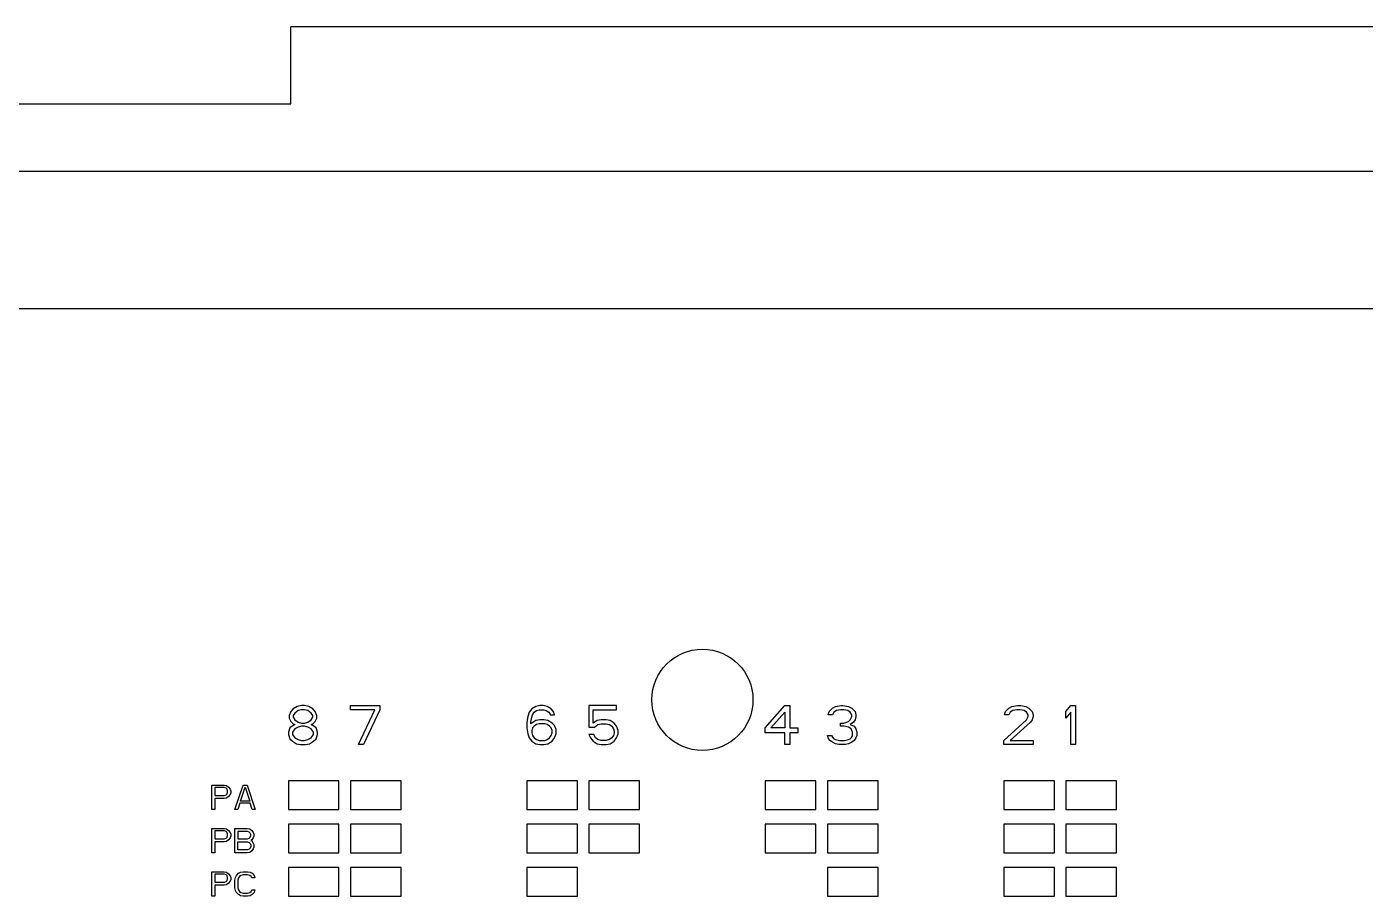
# Model space of a CAD drawing. Header units: millimetres. Extents: x 0 to 594, y 0 to 420.
# Drawn here: x 466.25 to 484.77, y 264.35 to 276.39 of the extents above; entities that cross this region are included whole.
import ezdxf

# ---------------------------------------------------------------- set-up
doc = ezdxf.new("R2010")
doc.units = ezdxf.units.MM
doc.header["$LTSCALE"] = 32.67
doc.layers.get('0').update_dxf_attribs({"linetype": 'CONTINUOUS'})
doc.layers.add('20_ALL_FEATURES', color=7, linetype='CONTINUOUS')
doc.layers.add('ASSEM_MEM', color=7, linetype='CONTINUOUS')

msp = doc.modelspace()

# ---------------------------------------------------------------- linework, layer by layer
at = {"color": 7, "linetype": 'CONTINUOUS'}
msp.add_circle((475.597, 267.065), 0.7, dxfattribs=at)
at = {"layer": '20_ALL_FEATURES', "color": 7, "linetype": 'CONTINUOUS'}
for p, q in [((501.192, 276.385), (469.901, 276.385)), ((469.901, 275.317), (469.901, 276.385)), ((460.238, 275.317), (469.901, 275.317)), ((429.047, 274.385), (505.047, 274.385))]:
    msp.add_line(p, q, dxfattribs=at)
at = {"layer": '20_ALL_FEATURES', "color": 5, "linetype": 'CONTINUOUS'}
for p, q in [((470.567, 265.945), (469.867, 265.945)), ((469.867, 265.945), (469.867, 265.545)), ((470.567, 265.545), (470.567, 265.945)), ((471.427, 265.945), (470.727, 265.945)), ((470.727, 265.945), (470.727, 265.545)), ((471.427, 265.545), (471.427, 265.945)), ((473.867, 265.945), (473.167, 265.945)), ((473.167, 265.945), (473.167, 265.545)), ((473.867, 265.545), (473.867, 265.945)), ((474.727, 265.945), (474.027, 265.945)), ((474.027, 265.945), (474.027, 265.545)), ((474.727, 265.545), (474.727, 265.945)), ((477.167, 265.945), (476.467, 265.945)), ((476.467, 265.945), (476.467, 265.545)), ((477.167, 265.545), (477.167, 265.945)), ((478.027, 265.945), (477.327, 265.945)), ((477.327, 265.945), (477.327, 265.545)), ((478.027, 265.545), (478.027, 265.945)), ((480.467, 265.945), (479.767, 265.945)), ((479.767, 265.945), (479.767, 265.545)), ((480.467, 265.545), (480.467, 265.945)), ((481.327, 265.945), (480.627, 265.945)), ((480.627, 265.945), (480.627, 265.545)), ((481.327, 265.545), (481.327, 265.945)), ((469.867, 265.545), (470.567, 265.545)), ((470.727, 265.545), (471.427, 265.545)), ((473.167, 265.545), (473.867, 265.545)), ((474.027, 265.545), (474.727, 265.545)), ((476.467, 265.545), (477.167, 265.545)), ((477.327, 265.545), (478.027, 265.545)), ((479.767, 265.545), (480.467, 265.545)), ((480.627, 265.545), (481.327, 265.545)), ((470.567, 265.345), (469.867, 265.345)), ((469.867, 265.345), (469.867, 264.945)), ((470.567, 264.945), (470.567, 265.345)), ((471.427, 265.345), (470.727, 265.345)), ((470.727, 265.345), (470.727, 264.945)), ((471.427, 264.945), (471.427, 265.345)), ((473.867, 265.345), (473.167, 265.345)), ((473.167, 265.345), (473.167, 264.945)), ((473.867, 264.945), (473.867, 265.345)), ((474.727, 265.345), (474.027, 265.345)), ((474.027, 265.345), (474.027, 264.945)), ((474.727, 264.945), (474.727, 265.345)), ((477.167, 265.345), (476.467, 265.345)), ((476.467, 265.345), (476.467, 264.945)), ((477.167, 264.945), (477.167, 265.345)), ((478.027, 265.345), (477.327, 265.345)), ((477.327, 265.345), (477.327, 264.945)), ((478.027, 264.945), (478.027, 265.345)), ((480.467, 265.345), (479.767, 265.345)), ((479.767, 265.345), (479.767, 264.945)), ((480.467, 264.945), (480.467, 265.345)), ((481.327, 265.345), (480.627, 265.345)), ((480.627, 265.345), (480.627, 264.945)), ((481.327, 264.945), (481.327, 265.345)), ((469.867, 264.945), (470.567, 264.945)), ((470.727, 264.945), (471.427, 264.945)), ((473.167, 264.945), (473.867, 264.945)), ((474.027, 264.945), (474.727, 264.945)), ((476.467, 264.945), (477.167, 264.945)), ((477.327, 264.945), (478.027, 264.945)), ((479.767, 264.945), (480.467, 264.945)), ((480.627, 264.945), (481.327, 264.945)), ((470.567, 264.745), (469.867, 264.745)), ((469.867, 264.745), (469.867, 264.345)), ((470.567, 264.345), (470.567, 264.745)), ((471.427, 264.745), (470.727, 264.745)), ((470.727, 264.745), (470.727, 264.345)), ((471.427, 264.345), (471.427, 264.745)), ((473.867, 264.745), (473.167, 264.745)), ((473.167, 264.745), (473.167, 264.345)), ((473.867, 264.345), (473.867, 264.745)), ((478.027, 264.745), (477.327, 264.745)), ((477.327, 264.745), (477.327, 264.345)), ((478.027, 264.345), (478.027, 264.745)), ((480.467, 264.745), (479.767, 264.745)), ((479.767, 264.745), (479.767, 264.345)), ((480.467, 264.345), (480.467, 264.745)), ((481.327, 264.745), (480.627, 264.745)), ((480.627, 264.745), (480.627, 264.345)), ((481.327, 264.345), (481.327, 264.745)), ((469.867, 264.345), (470.567, 264.345)), ((470.727, 264.345), (471.427, 264.345)), ((473.167, 264.345), (473.867, 264.345)), ((477.327, 264.345), (478.027, 264.345)), ((479.767, 264.345), (480.467, 264.345)), ((480.627, 264.345), (481.327, 264.345))]:
    msp.add_line(p, q, dxfattribs=at)
at = {"layer": 'ASSEM_MEM', "color": 3, "linetype": 'CONTINUOUS'}
for p, q in [((419.147, 272.485), (524.075, 272.485)), ((470.567, 265.945), (469.867, 265.945)), ((469.867, 265.945), (469.867, 265.545)), ((470.567, 265.545), (470.567, 265.945)), ((471.427, 265.945), (470.727, 265.945)), ((470.727, 265.945), (470.727, 265.545)), ((471.427, 265.545), (471.427, 265.945)), ((473.867, 265.945), (473.167, 265.945)), ((473.167, 265.945), (473.167, 265.545)), ((473.867, 265.545), (473.867, 265.945)), ((474.727, 265.945), (474.027, 265.945)), ((474.027, 265.945), (474.027, 265.545)), ((474.727, 265.545), (474.727, 265.945)), ((477.167, 265.945), (476.467, 265.945)), ((476.467, 265.945), (476.467, 265.545)), ((477.167, 265.545), (477.167, 265.945)), ((478.027, 265.945), (477.327, 265.945)), ((477.327, 265.945), (477.327, 265.545)), ((478.027, 265.545), (478.027, 265.945)), ((480.467, 265.945), (479.767, 265.945)), ((479.767, 265.945), (479.767, 265.545)), ((480.467, 265.545), (480.467, 265.945)), ((481.327, 265.945), (480.627, 265.945)), ((480.627, 265.945), (480.627, 265.545)), ((481.327, 265.545), (481.327, 265.945)), ((469.867, 265.545), (470.567, 265.545)), ((470.727, 265.545), (471.427, 265.545)), ((473.167, 265.545), (473.867, 265.545)), ((474.027, 265.545), (474.727, 265.545)), ((476.467, 265.545), (477.167, 265.545)), ((477.327, 265.545), (478.027, 265.545)), ((479.767, 265.545), (480.467, 265.545)), ((480.627, 265.545), (481.327, 265.545)), ((470.567, 265.345), (469.867, 265.345)), ((469.867, 265.345), (469.867, 264.945)), ((470.567, 264.945), (470.567, 265.345)), ((471.427, 265.345), (470.727, 265.345)), ((470.727, 265.345), (470.727, 264.945)), ((471.427, 264.945), (471.427, 265.345)), ((473.867, 265.345), (473.167, 265.345)), ((473.167, 265.345), (473.167, 264.945)), ((473.867, 264.945), (473.867, 265.345)), ((474.727, 265.345), (474.027, 265.345)), ((474.027, 265.345), (474.027, 264.945)), ((474.727, 264.945), (474.727, 265.345)), ((477.167, 265.345), (476.467, 265.345)), ((476.467, 265.345), (476.467, 264.945)), ((477.167, 264.945), (477.167, 265.345)), ((478.027, 265.345), (477.327, 265.345)), ((477.327, 265.345), (477.327, 264.945)), ((478.027, 264.945), (478.027, 265.345)), ((480.467, 265.345), (479.767, 265.345)), ((479.767, 265.345), (479.767, 264.945)), ((480.467, 264.945), (480.467, 265.345)), ((481.327, 265.345), (480.627, 265.345)), ((480.627, 265.345), (480.627, 264.945)), ((481.327, 264.945), (481.327, 265.345)), ((469.867, 264.945), (470.567, 264.945)), ((470.727, 264.945), (471.427, 264.945)), ((473.167, 264.945), (473.867, 264.945)), ((474.027, 264.945), (474.727, 264.945)), ((476.467, 264.945), (477.167, 264.945)), ((477.327, 264.945), (478.027, 264.945)), ((479.767, 264.945), (480.467, 264.945)), ((480.627, 264.945), (481.327, 264.945)), ((470.567, 264.745), (469.867, 264.745)), ((469.867, 264.745), (469.867, 264.345)), ((470.567, 264.345), (470.567, 264.745)), ((471.427, 264.745), (470.727, 264.745)), ((470.727, 264.745), (470.727, 264.345)), ((471.427, 264.345), (471.427, 264.745)), ((473.867, 264.745), (473.167, 264.745)), ((473.167, 264.745), (473.167, 264.345)), ((473.867, 264.345), (473.867, 264.745)), ((478.027, 264.745), (477.327, 264.745)), ((477.327, 264.745), (477.327, 264.345)), ((478.027, 264.345), (478.027, 264.745)), ((480.467, 264.745), (479.767, 264.745)), ((479.767, 264.745), (479.767, 264.345)), ((480.467, 264.345), (480.467, 264.745)), ((481.327, 264.745), (480.627, 264.745)), ((480.627, 264.745), (480.627, 264.345)), ((481.327, 264.345), (481.327, 264.745)), ((469.867, 264.345), (470.567, 264.345)), ((470.727, 264.345), (471.427, 264.345)), ((473.167, 264.345), (473.867, 264.345)), ((477.327, 264.345), (478.027, 264.345)), ((479.767, 264.345), (480.467, 264.345)), ((480.627, 264.345), (481.327, 264.345))]:
    msp.add_line(p, q, dxfattribs=at)
at = {"layer": 'ASSEM_MEM', "color": 7, "linetype": 'CONTINUOUS'}
for p, q in [((469.901, 266.905), (469.879, 266.847)), ((469.935, 266.939), (469.901, 266.905)), ((469.991, 266.974), (469.935, 266.939)), ((470.002, 266.916), (469.957, 266.882)), ((470.047, 266.985), (469.991, 266.974)), ((470.047, 266.928), (470.002, 266.916)), ((470.092, 266.985), (470.047, 266.985)), ((470.092, 266.928), (470.047, 266.928)), ((470.149, 266.974), (470.092, 266.985)), ((470.137, 266.916), (470.092, 266.928)), ((470.182, 266.882), (470.137, 266.916)), ((470.205, 266.939), (470.149, 266.974)), ((470.239, 266.905), (470.205, 266.939)), ((470.261, 266.847), (470.239, 266.905)), ((470.727, 266.985), (471.132, 266.985)), ((470.727, 266.928), (470.727, 266.985)), ((471.065, 266.928), (470.727, 266.928)), ((470.84, 266.445), (471.065, 266.928)), ((471.132, 266.928), (470.907, 266.445)), ((471.132, 266.985), (471.132, 266.928)), ((473.235, 266.939), (473.201, 266.893)), ((473.291, 266.974), (473.235, 266.939)), ((473.269, 266.893), (473.302, 266.916)), ((473.347, 266.985), (473.291, 266.974)), ((473.302, 266.916), (473.336, 266.928)), ((473.336, 266.928), (473.404, 266.928)), ((473.392, 266.985), (473.347, 266.985)), ((473.449, 266.974), (473.392, 266.985)), ((473.404, 266.928), (473.437, 266.916)), ((473.437, 266.916), (473.471, 266.893)), ((473.505, 266.939), (473.449, 266.974)), ((473.539, 266.893), (473.505, 266.939)), ((474.41, 266.985), (474.027, 266.985)), ((474.027, 266.985), (474.027, 266.686)), ((474.084, 266.928), (474.41, 266.928)), ((474.084, 266.744), (474.084, 266.928)), ((474.41, 266.928), (474.41, 266.985)), ((476.467, 266.675), (476.737, 266.985)), ((476.737, 266.985), (476.805, 266.985)), ((476.805, 266.985), (476.805, 266.675)), ((477.339, 266.859), (477.35, 266.905)), ((477.35, 266.905), (477.395, 266.951)), ((477.395, 266.951), (477.44, 266.974)), ((477.451, 266.916), (477.417, 266.893)), ((477.44, 266.974), (477.519, 266.985)), ((477.507, 266.928), (477.451, 266.916)), ((477.552, 266.928), (477.507, 266.928)), ((477.519, 266.985), (477.541, 266.985)), ((477.541, 266.985), (477.62, 266.974)), ((477.609, 266.916), (477.552, 266.928)), ((477.642, 266.893), (477.609, 266.916)), ((477.62, 266.974), (477.665, 266.951)), ((477.665, 266.951), (477.71, 266.905)), ((477.71, 266.905), (477.721, 266.859)), ((479.779, 266.859), (479.79, 266.905)), ((479.79, 266.905), (479.835, 266.951)), ((479.835, 266.951), (479.88, 266.974)), ((479.891, 266.916), (479.857, 266.893)), ((479.88, 266.974), (479.959, 266.985)), ((479.947, 266.928), (479.891, 266.916)), ((479.992, 266.928), (479.947, 266.928)), ((479.959, 266.985), (480.004, 266.985)), ((480.049, 266.916), (479.992, 266.928)), ((480.004, 266.985), (480.071, 266.974)), ((480.082, 266.893), (480.049, 266.916)), ((480.071, 266.974), (480.116, 266.951)), ((480.116, 266.951), (480.161, 266.905)), ((480.161, 266.905), (480.172, 266.859)), ((480.627, 266.905), (480.695, 266.985)), ((480.627, 266.813), (480.627, 266.905)), ((480.695, 266.985), (480.762, 266.985)), ((480.762, 266.985), (480.762, 266.445)), ((469.879, 266.847), (469.879, 266.813)), ((469.879, 266.813), (469.901, 266.767)), ((469.901, 266.767), (469.935, 266.732)), ((469.957, 266.882), (469.935, 266.847)), ((469.935, 266.847), (469.935, 266.824)), ((469.935, 266.824), (469.957, 266.79)), ((469.935, 266.732), (469.957, 266.721)), ((469.957, 266.721), (469.935, 266.709)), ((469.957, 266.79), (470.002, 266.755)), ((470.002, 266.755), (470.047, 266.744)), ((470.047, 266.744), (470.092, 266.744)), ((470.092, 266.744), (470.137, 266.755)), ((470.137, 266.755), (470.182, 266.79)), ((470.205, 266.847), (470.182, 266.882)), ((470.182, 266.79), (470.205, 266.824)), ((470.182, 266.721), (470.205, 266.732)), ((470.205, 266.709), (470.182, 266.721)), ((470.205, 266.824), (470.205, 266.847)), ((470.205, 266.732), (470.239, 266.767)), ((470.239, 266.767), (470.261, 266.813)), ((470.261, 266.813), (470.261, 266.847)), ((473.179, 266.836), (473.167, 266.755)), ((473.167, 266.755), (473.167, 266.675)), ((473.201, 266.893), (473.179, 266.836)), ((473.224, 266.755), (473.235, 266.824)), ((473.291, 266.778), (473.224, 266.732)), ((473.224, 266.732), (473.224, 266.755)), ((473.235, 266.824), (473.246, 266.859)), ((473.246, 266.859), (473.269, 266.893)), ((473.302, 266.721), (473.269, 266.698)), ((473.347, 266.79), (473.291, 266.778)), ((473.336, 266.732), (473.302, 266.721)), ((473.415, 266.732), (473.336, 266.732)), ((473.404, 266.79), (473.347, 266.79)), ((473.46, 266.778), (473.404, 266.79)), ((473.449, 266.721), (473.415, 266.732)), ((473.482, 266.698), (473.449, 266.721)), ((473.516, 266.744), (473.46, 266.778)), ((473.471, 266.893), (473.494, 266.859)), ((473.494, 266.859), (473.55, 266.859)), ((473.55, 266.709), (473.516, 266.744)), ((473.55, 266.859), (473.539, 266.893)), ((474.14, 266.778), (474.084, 266.744)), ((474.106, 266.686), (474.151, 266.721)), ((474.196, 266.79), (474.14, 266.778)), ((474.151, 266.721), (474.196, 266.732)), ((474.264, 266.79), (474.196, 266.79)), ((474.196, 266.732), (474.264, 266.732)), ((474.32, 266.778), (474.264, 266.79)), ((474.264, 266.732), (474.309, 266.721)), ((474.309, 266.721), (474.342, 266.698)), ((474.376, 266.744), (474.32, 266.778)), ((474.41, 266.698), (474.376, 266.744)), ((476.546, 266.675), (476.737, 266.893)), ((476.737, 266.893), (476.737, 266.675)), ((477.395, 266.859), (477.339, 266.859)), ((477.417, 266.893), (477.395, 266.859)), ((477.507, 266.744), (477.552, 266.744)), ((477.507, 266.698), (477.507, 266.744)), ((477.552, 266.744), (477.62, 266.767)), ((477.62, 266.767), (477.642, 266.79)), ((477.665, 266.859), (477.642, 266.893)), ((477.642, 266.79), (477.665, 266.836)), ((477.687, 266.755), (477.642, 266.721)), ((477.642, 266.721), (477.699, 266.698)), ((477.665, 266.836), (477.665, 266.859)), ((477.71, 266.79), (477.687, 266.755)), ((477.721, 266.836), (477.71, 266.79)), ((477.721, 266.859), (477.721, 266.836)), ((479.767, 266.502), (480.082, 266.79)), ((479.835, 266.859), (479.779, 266.859)), ((479.857, 266.893), (479.835, 266.859)), ((480.139, 266.755), (479.857, 266.502)), ((480.105, 266.859), (480.082, 266.893)), ((480.082, 266.79), (480.105, 266.836)), ((480.105, 266.836), (480.105, 266.859)), ((480.161, 266.79), (480.139, 266.755)), ((480.172, 266.836), (480.161, 266.79)), ((480.172, 266.859), (480.172, 266.836)), ((480.695, 266.893), (480.627, 266.813)), ((480.695, 266.445), (480.695, 266.893)), ((469.89, 266.675), (469.867, 266.617)), ((469.867, 266.617), (469.867, 266.583)), ((469.867, 266.583), (469.89, 266.525)), ((469.935, 266.709), (469.89, 266.675)), ((469.957, 266.663), (469.924, 266.617)), ((469.924, 266.617), (469.924, 266.583)), ((469.924, 266.583), (469.957, 266.537)), ((470.002, 266.686), (469.957, 266.663)), ((469.957, 266.537), (470.002, 266.514)), ((470.047, 266.698), (470.002, 266.686)), ((470.092, 266.698), (470.047, 266.698)), ((470.137, 266.686), (470.092, 266.698)), ((470.182, 266.663), (470.137, 266.686)), ((470.137, 266.514), (470.182, 266.537)), ((470.216, 266.617), (470.182, 266.663)), ((470.182, 266.537), (470.216, 266.583)), ((470.25, 266.675), (470.205, 266.709)), ((470.216, 266.583), (470.216, 266.617)), ((470.272, 266.617), (470.25, 266.675)), ((470.25, 266.525), (470.272, 266.583)), ((470.272, 266.583), (470.272, 266.617)), ((473.167, 266.675), (473.179, 266.594)), ((473.179, 266.594), (473.201, 266.537)), ((473.201, 266.537), (473.235, 266.491)), ((473.246, 266.675), (473.235, 266.64)), ((473.235, 266.64), (473.235, 266.606)), ((473.235, 266.606), (473.246, 266.571)), ((473.269, 266.698), (473.246, 266.675)), ((473.246, 266.571), (473.269, 266.537)), ((473.269, 266.537), (473.302, 266.514)), ((473.449, 266.514), (473.482, 266.537)), ((473.505, 266.675), (473.482, 266.698)), ((473.482, 266.537), (473.505, 266.571)), ((473.516, 266.64), (473.505, 266.675)), ((473.505, 266.571), (473.516, 266.606)), ((473.516, 266.606), (473.516, 266.64)), ((473.516, 266.491), (473.55, 266.537)), ((473.572, 266.652), (473.55, 266.709)), ((473.55, 266.537), (473.572, 266.594)), ((473.572, 266.594), (473.572, 266.652)), ((474.027, 266.686), (474.106, 266.686)), ((474.095, 266.583), (474.027, 266.583)), ((474.027, 266.583), (474.05, 266.537)), ((474.05, 266.537), (474.084, 266.491)), ((474.117, 266.537), (474.095, 266.583)), ((474.151, 266.514), (474.117, 266.537)), ((474.342, 266.537), (474.309, 266.514)), ((474.342, 266.698), (474.365, 266.663)), ((474.365, 266.571), (474.342, 266.537)), ((474.365, 266.663), (474.376, 266.629)), ((474.376, 266.606), (474.365, 266.571)), ((474.376, 266.629), (474.376, 266.606)), ((474.376, 266.491), (474.41, 266.537)), ((474.432, 266.64), (474.41, 266.698)), ((474.41, 266.537), (474.432, 266.594)), ((474.432, 266.594), (474.432, 266.64)), ((476.467, 266.606), (476.467, 266.675)), ((476.737, 266.606), (476.467, 266.606)), ((476.737, 266.675), (476.546, 266.675)), ((476.737, 266.445), (476.737, 266.606)), ((476.805, 266.675), (476.917, 266.675)), ((476.917, 266.606), (476.805, 266.606)), ((476.805, 266.606), (476.805, 266.445)), ((476.917, 266.675), (476.917, 266.606)), ((477.327, 266.571), (477.384, 266.571)), ((477.339, 266.537), (477.327, 266.571)), ((477.361, 266.502), (477.339, 266.537)), ((477.384, 266.571), (477.395, 266.548)), ((477.395, 266.548), (477.417, 266.525)), ((477.552, 266.698), (477.507, 266.698)), ((477.62, 266.686), (477.552, 266.698)), ((477.654, 266.663), (477.62, 266.686)), ((477.642, 266.525), (477.665, 266.548)), ((477.676, 266.617), (477.654, 266.663)), ((477.665, 266.548), (477.676, 266.571)), ((477.676, 266.571), (477.676, 266.617)), ((477.699, 266.698), (477.721, 266.663)), ((477.721, 266.537), (477.699, 266.502)), ((477.721, 266.663), (477.732, 266.617)), ((477.732, 266.571), (477.721, 266.537)), ((477.732, 266.617), (477.732, 266.571)), ((469.89, 266.525), (469.924, 266.491)), ((469.924, 266.491), (469.98, 266.457)), ((469.98, 266.457), (470.036, 266.445)), ((470.002, 266.514), (470.047, 266.502)), ((470.036, 266.445), (470.104, 266.445)), ((470.047, 266.502), (470.092, 266.502)), ((470.092, 266.502), (470.137, 266.514)), ((470.104, 266.445), (470.16, 266.457)), ((470.16, 266.457), (470.216, 266.491)), ((470.216, 266.491), (470.25, 266.525)), ((470.907, 266.445), (470.84, 266.445)), ((473.235, 266.491), (473.291, 266.457)), ((473.291, 266.457), (473.347, 266.445)), ((473.302, 266.514), (473.336, 266.502)), ((473.336, 266.502), (473.415, 266.502)), ((473.347, 266.445), (473.404, 266.445)), ((473.404, 266.445), (473.46, 266.457)), ((473.415, 266.502), (473.449, 266.514)), ((473.46, 266.457), (473.516, 266.491)), ((474.084, 266.491), (474.14, 266.457)), ((474.14, 266.457), (474.196, 266.445)), ((474.196, 266.502), (474.151, 266.514)), ((474.264, 266.502), (474.196, 266.502)), ((474.196, 266.445), (474.264, 266.445)), ((474.309, 266.514), (474.264, 266.502)), ((474.264, 266.445), (474.32, 266.457)), ((474.32, 266.457), (474.376, 266.491)), ((476.805, 266.445), (476.737, 266.445)), ((477.395, 266.48), (477.361, 266.502)), ((477.44, 266.457), (477.395, 266.48)), ((477.417, 266.525), (477.44, 266.514)), ((477.44, 266.514), (477.496, 266.502)), ((477.485, 266.445), (477.44, 266.457)), ((477.575, 266.445), (477.485, 266.445)), ((477.496, 266.502), (477.564, 266.502)), ((477.564, 266.502), (477.62, 266.514)), ((477.62, 266.457), (477.575, 266.445)), ((477.62, 266.514), (477.642, 266.525)), ((477.665, 266.48), (477.62, 266.457)), ((477.699, 266.502), (477.665, 266.48)), ((479.767, 266.445), (479.767, 266.502)), ((480.172, 266.445), (479.767, 266.445)), ((479.857, 266.502), (480.172, 266.502)), ((480.172, 266.502), (480.172, 266.445)), ((480.762, 266.445), (480.695, 266.445)), ((468.808, 265.885), (468.978, 265.885)), ((468.808, 265.545), (468.808, 265.885)), ((468.985, 265.849), (468.85, 265.849)), ((468.85, 265.849), (468.85, 265.74)), ((468.978, 265.885), (469.013, 265.878)), ((469.006, 265.842), (468.985, 265.849)), ((469.02, 265.827), (469.006, 265.842)), ((469.013, 265.878), (469.041, 265.856)), ((469.027, 265.805), (469.02, 265.827)), ((469.027, 265.784), (469.027, 265.805)), ((469.041, 265.856), (469.063, 265.827)), ((469.063, 265.827), (469.07, 265.805)), ((469.07, 265.805), (469.07, 265.777)), ((469.126, 265.545), (469.24, 265.885)), ((469.204, 265.661), (469.268, 265.856)), ((469.24, 265.885), (469.296, 265.885)), ((469.268, 265.856), (469.332, 265.661)), ((469.296, 265.885), (469.41, 265.545)), ((468.85, 265.74), (468.985, 265.74)), ((468.978, 265.697), (468.85, 265.697)), ((468.85, 265.697), (468.85, 265.545)), ((469.013, 265.704), (468.978, 265.697)), ((468.985, 265.74), (469.006, 265.748)), ((469.006, 265.748), (469.02, 265.762)), ((469.041, 265.726), (469.013, 265.704)), ((469.02, 265.762), (469.027, 265.784)), ((469.063, 265.755), (469.041, 265.726)), ((469.07, 265.777), (469.063, 265.755)), ((469.197, 265.632), (469.169, 265.545)), ((469.339, 265.632), (469.197, 265.632)), ((469.332, 265.661), (469.204, 265.661)), ((469.367, 265.545), (469.339, 265.632)), ((468.85, 265.545), (468.808, 265.545)), ((469.169, 265.545), (469.126, 265.545)), ((469.41, 265.545), (469.367, 265.545)), ((468.808, 265.285), (468.978, 265.285)), ((468.808, 264.945), (468.808, 265.285)), ((468.985, 265.249), (468.85, 265.249)), ((468.85, 265.249), (468.85, 265.14)), ((468.978, 265.285), (469.013, 265.278)), ((469.006, 265.242), (468.985, 265.249)), ((469.02, 265.227), (469.006, 265.242)), ((469.013, 265.278), (469.041, 265.256)), ((469.041, 265.256), (469.063, 265.227)), ((469.126, 265.285), (469.296, 265.285)), ((469.126, 264.945), (469.126, 265.285)), ((469.304, 265.242), (469.169, 265.242)), ((469.169, 265.242), (469.169, 265.14)), ((469.296, 265.285), (469.332, 265.278)), ((469.325, 265.234), (469.304, 265.242)), ((469.339, 265.22), (469.325, 265.234)), ((469.332, 265.278), (469.36, 265.256)), ((469.36, 265.256), (469.381, 265.227)), ((468.85, 265.14), (468.985, 265.14)), ((468.978, 265.097), (468.85, 265.097)), ((468.85, 265.097), (468.85, 264.945)), ((469.013, 265.104), (468.978, 265.097)), ((468.985, 265.14), (469.006, 265.148)), ((469.006, 265.148), (469.02, 265.162)), ((469.041, 265.126), (469.013, 265.104)), ((469.027, 265.205), (469.02, 265.227)), ((469.02, 265.162), (469.027, 265.184)), ((469.027, 265.184), (469.027, 265.205)), ((469.063, 265.155), (469.041, 265.126)), ((469.063, 265.227), (469.07, 265.205)), ((469.07, 265.177), (469.063, 265.155)), ((469.07, 265.205), (469.07, 265.177)), ((469.169, 265.14), (469.304, 265.14)), ((469.169, 265.097), (469.304, 265.097)), ((469.169, 264.988), (469.169, 265.097)), ((469.304, 265.14), (469.325, 265.148)), ((469.304, 265.097), (469.325, 265.09)), ((469.325, 265.148), (469.339, 265.162)), ((469.325, 265.09), (469.339, 265.075)), ((469.346, 265.198), (469.339, 265.22)), ((469.339, 265.162), (469.346, 265.184)), ((469.339, 265.075), (469.346, 265.054)), ((469.346, 265.184), (469.346, 265.198)), ((469.36, 265.126), (469.346, 265.119)), ((469.346, 265.119), (469.36, 265.111)), ((469.346, 265.054), (469.346, 265.032)), ((469.381, 265.155), (469.36, 265.126)), ((469.36, 265.111), (469.381, 265.082)), ((469.381, 265.227), (469.389, 265.205)), ((469.389, 265.177), (469.381, 265.155)), ((469.381, 265.082), (469.389, 265.061)), ((469.389, 265.205), (469.389, 265.177)), ((469.389, 265.061), (469.389, 265.025)), ((468.85, 264.945), (468.808, 264.945)), ((469.296, 264.945), (469.126, 264.945)), ((469.304, 264.988), (469.169, 264.988)), ((469.332, 264.952), (469.296, 264.945)), ((469.325, 264.996), (469.304, 264.988)), ((469.339, 265.01), (469.325, 264.996)), ((469.36, 264.974), (469.332, 264.952)), ((469.346, 265.032), (469.339, 265.01)), ((469.381, 265.003), (469.36, 264.974)), ((469.389, 265.025), (469.381, 265.003)), ((468.808, 264.685), (468.978, 264.685)), ((468.808, 264.345), (468.808, 264.685)), ((468.978, 264.685), (469.013, 264.678)), ((469.013, 264.678), (469.041, 264.656)), ((469.176, 264.663), (469.204, 264.678)), ((469.204, 264.678), (469.24, 264.685)), ((469.24, 264.685), (469.304, 264.685)), ((469.304, 264.685), (469.339, 264.678)), ((469.339, 264.678), (469.367, 264.663)), ((468.985, 264.649), (468.85, 264.649)), ((468.85, 264.649), (468.85, 264.54)), ((468.85, 264.54), (468.985, 264.54)), ((468.978, 264.497), (468.85, 264.497)), ((468.85, 264.497), (468.85, 264.345)), ((469.013, 264.504), (468.978, 264.497)), ((469.006, 264.642), (468.985, 264.649)), ((468.985, 264.54), (469.006, 264.548)), ((469.02, 264.627), (469.006, 264.642)), ((469.006, 264.548), (469.02, 264.562)), ((469.041, 264.526), (469.013, 264.504)), ((469.027, 264.605), (469.02, 264.627)), ((469.02, 264.562), (469.027, 264.584)), ((469.027, 264.584), (469.027, 264.605)), ((469.041, 264.656), (469.063, 264.627)), ((469.063, 264.555), (469.041, 264.526)), ((469.063, 264.627), (469.07, 264.605)), ((469.07, 264.577), (469.063, 264.555)), ((469.07, 264.605), (469.07, 264.577)), ((469.126, 264.569), (469.134, 264.605)), ((469.126, 264.461), (469.126, 264.569)), ((469.134, 264.605), (469.148, 264.634)), ((469.148, 264.634), (469.176, 264.663)), ((469.176, 264.598), (469.169, 264.569)), ((469.169, 264.569), (469.169, 264.461)), ((469.19, 264.62), (469.176, 264.598)), ((469.211, 264.634), (469.19, 264.62)), ((469.24, 264.642), (469.211, 264.634)), ((469.304, 264.642), (469.24, 264.642)), ((469.332, 264.634), (469.304, 264.642)), ((469.353, 264.62), (469.332, 264.634)), ((469.36, 264.598), (469.353, 264.62)), ((469.403, 264.598), (469.36, 264.598)), ((469.367, 264.663), (469.396, 264.634)), ((469.396, 264.634), (469.403, 264.598)), ((468.85, 264.345), (468.808, 264.345)), ((469.134, 264.425), (469.126, 264.461)), ((469.148, 264.396), (469.134, 264.425)), ((469.176, 264.367), (469.148, 264.396)), ((469.169, 264.461), (469.176, 264.432)), ((469.176, 264.432), (469.19, 264.41)), ((469.204, 264.352), (469.176, 264.367)), ((469.19, 264.41), (469.211, 264.396)), ((469.24, 264.345), (469.204, 264.352)), ((469.211, 264.396), (469.24, 264.388)), ((469.24, 264.388), (469.304, 264.388)), ((469.304, 264.345), (469.24, 264.345)), ((469.304, 264.388), (469.332, 264.396)), ((469.339, 264.352), (469.304, 264.345)), ((469.332, 264.396), (469.353, 264.41)), ((469.367, 264.367), (469.339, 264.352)), ((469.353, 264.41), (469.36, 264.432)), ((469.36, 264.432), (469.403, 264.432)), ((469.396, 264.396), (469.367, 264.367)), ((469.403, 264.432), (469.396, 264.396))]:
    msp.add_line(p, q, dxfattribs=at)
msp.add_circle((475.597, 267.065), 0.7, dxfattribs=at)

doc.saveas('drawing.dxf')
